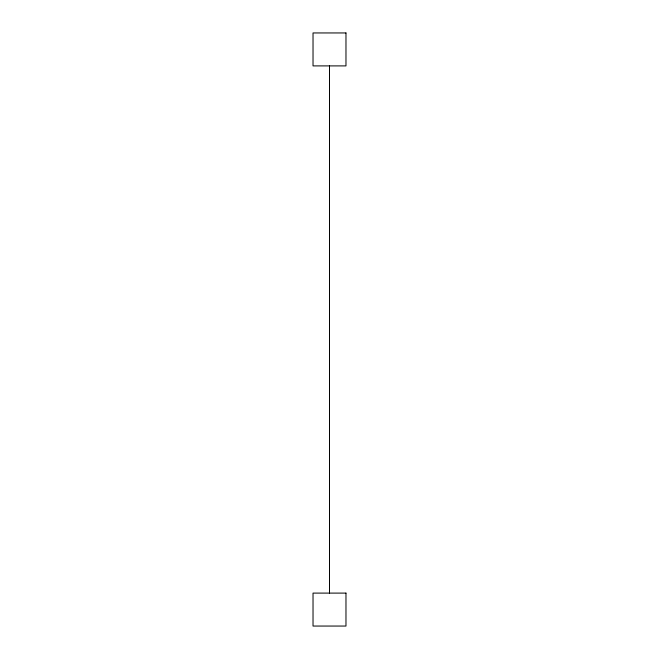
<?xml version="1.0" encoding="UTF-8"?>
<svg xmlns="http://www.w3.org/2000/svg" width="659" height="659" viewBox="0 0 659 659"><rect width="100%" height="100%" fill="white"/><g stroke="black" fill="none" stroke-linecap="round" stroke-linejoin="round"><path stroke-width="0.99" d="M329.5 65.9L329.5 593.1M345.975 32.95L313.025 32.95L313.025 65.9L345.975 65.9L345.975 32.95M345.975 593.1L313.025 593.1L313.025 626.05L345.975 626.05L345.975 593.1"/></g></svg>
